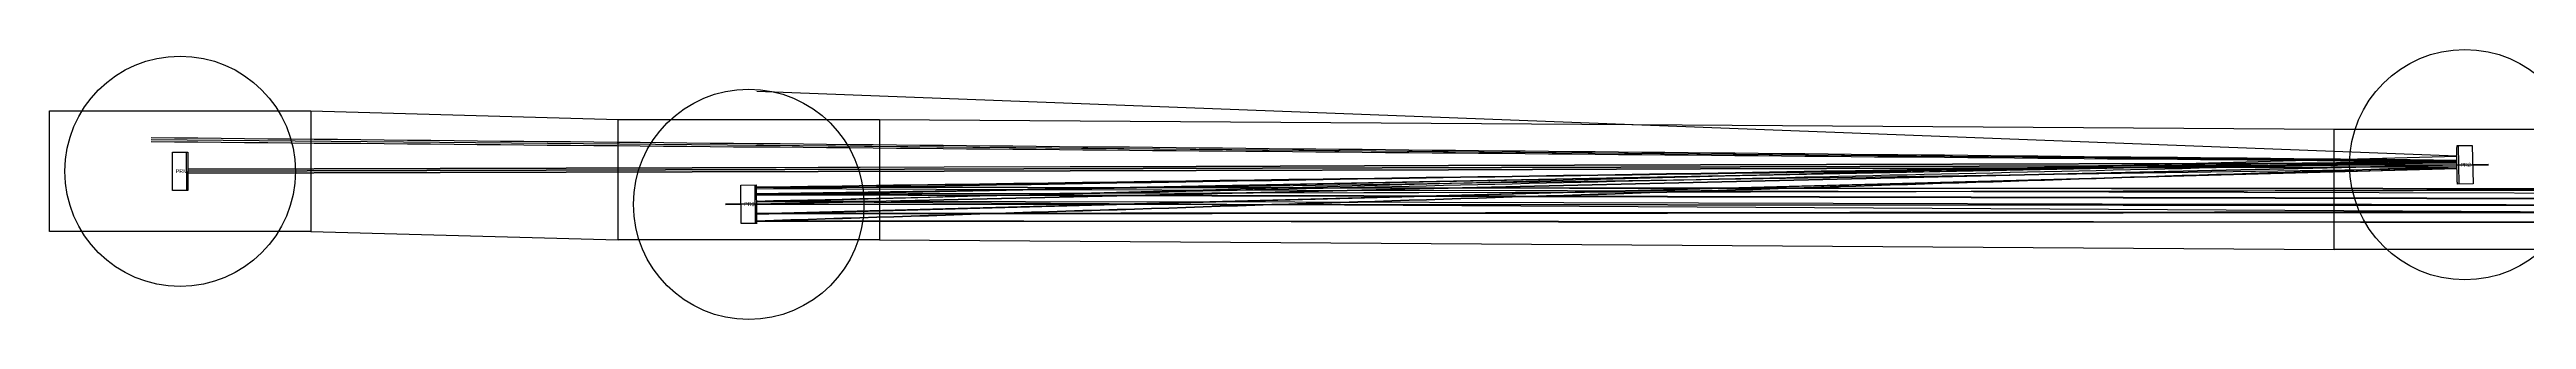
# Model space of a CAD drawing. Header units: millimetres. Extents: x 154 to 3201, y 92 to 3136.
# Drawn here: x 154.36 to 170.47, y 111.98 to 113.74 of the extents above; entities that cross this region are included whole.
import ezdxf

# ---------------------------------------------------------------- set-up
doc = ezdxf.new("R2010")
doc.units = ezdxf.units.MM
for name, color, linetype in [('MAIN_BEAM', 1, 'Continuous'), ('MAIN_BEAM_WIDTH', 2, 'Continuous'), ('Mirrors', 7, 'Continuous'), ('POXPOY_BEAM', 5, 'Continuous'), ('POXPOY_BEAM_WIDTH', 6, 'Continuous'), ('STRAY_BEAM', 3, 'Continuous'), ('text', 7, 'Continuous'), ('Vacuum', 7, 'Continuous')]:
    doc.layers.add(name, color=color, linetype=linetype)
doc.styles.add('VCDSTYLE03', font='txt')

msp = doc.modelspace()

# ---------------------------------------------------------------- linework, layer by layer
at = {"layer": 'MAIN_BEAM'}
for p, q in [((155.26, 112.944), (170.022, 112.986)), ((170.022, 112.986), (155.26, 112.944)), ((170.022, 112.986), (155.26, 112.944)), ((170.022, 112.986), (155.26, 112.944)), ((170.022, 112.986), (155.26, 112.944)), ((170.022, 112.986), (158.959, 112.73)), ((158.959, 112.73), (170.022, 112.986)), ((158.959, 112.73), (170.022, 112.986)), ((158.959, 112.73), (170.022, 112.986)), ((158.959, 112.73), (170.022, 112.986)), ((158.959, 112.73), (174.723, 112.718)), ((174.723, 112.718), (158.959, 112.73)), ((174.723, 112.718), (158.959, 112.73)), ((174.723, 112.718), (158.959, 112.73)), ((174.723, 112.718), (158.959, 112.73))]:
    msp.add_line(p, q, dxfattribs=at)
at = {"layer": 'MAIN_BEAM_WIDTH'}
for points in [[(155.26, 112.958), (156.901, 112.962), (158.541, 112.967), (160.181, 112.972), (161.821, 112.976), (163.461, 112.981), (165.101, 112.985), (166.741, 112.99), (168.382, 112.995), (170.022, 113)], [(170.022, 113), (168.382, 112.995), (166.741, 112.99), (165.101, 112.985), (163.461, 112.981), (161.821, 112.976), (160.181, 112.971), (158.541, 112.967), (156.901, 112.962), (155.26, 112.958)], [(170.022, 113), (168.382, 112.995), (166.741, 112.99), (165.101, 112.985), (163.461, 112.981), (161.821, 112.976), (160.181, 112.971), (158.541, 112.967), (156.901, 112.962), (155.26, 112.957)], [(170.022, 113), (168.382, 112.995), (166.741, 112.99), (165.101, 112.985), (163.461, 112.981), (161.821, 112.976), (160.181, 112.971), (158.541, 112.967), (156.901, 112.962), (155.26, 112.958)], [(170.022, 113), (168.382, 112.995), (166.741, 112.99), (165.101, 112.985), (163.461, 112.981), (161.821, 112.976), (160.181, 112.971), (158.541, 112.967), (156.901, 112.962), (155.26, 112.958)], [(155.26, 112.931), (156.901, 112.936), (158.541, 112.94), (160.181, 112.945), (161.821, 112.95), (163.461, 112.954), (165.102, 112.959), (166.742, 112.964), (168.382, 112.968), (170.022, 112.973)], [(170.022, 112.973), (168.382, 112.968), (166.742, 112.964), (165.102, 112.959), (163.461, 112.954), (161.821, 112.95), (160.181, 112.945), (158.541, 112.94), (156.901, 112.936), (155.26, 112.931)], [(170.022, 112.973), (168.382, 112.968), (166.742, 112.964), (165.102, 112.959), (163.461, 112.954), (161.821, 112.95), (160.181, 112.945), (158.541, 112.94), (156.901, 112.936), (155.26, 112.931)], [(170.022, 112.973), (168.382, 112.968), (166.742, 112.964), (165.102, 112.959), (163.461, 112.954), (161.821, 112.95), (160.181, 112.945), (158.541, 112.94), (156.901, 112.936), (155.26, 112.931)], [(170.022, 112.973), (168.382, 112.968), (166.742, 112.964), (165.102, 112.959), (163.461, 112.954), (161.821, 112.95), (160.181, 112.945), (158.541, 112.94), (156.901, 112.936), (155.26, 112.931)], [(170.022, 113), (169.91, 112.998), (169.798, 112.996), (169.686, 112.995), (169.575, 112.993), (169.463, 112.991), (169.351, 112.99), (169.239, 112.988), (169.128, 112.987), (169.016, 112.985), (168.904, 112.983), (168.792, 112.982), (168.681, 112.98), (168.569, 112.979), (168.457, 112.977), (168.345, 112.975), (168.234, 112.974), (168.122, 112.972), (168.01, 112.97), (167.898, 112.969), (167.787, 112.967), (167.675, 112.966), (167.563, 112.964), (167.451, 112.962), (167.34, 112.961), (167.228, 112.959), (167.116, 112.958), (167.004, 112.956), (166.893, 112.954), (166.781, 112.953), (166.669, 112.951), (166.557, 112.949), (166.446, 112.948), (166.334, 112.946), (166.222, 112.945), (166.11, 112.943), (165.998, 112.941), (165.887, 112.94), (165.775, 112.938), (165.663, 112.937), (165.551, 112.935), (165.44, 112.933), (165.328, 112.932), (165.216, 112.93), (165.104, 112.928), (164.993, 112.927), (164.881, 112.925), (164.769, 112.924), (164.657, 112.922), (164.546, 112.92), (164.434, 112.919), (164.322, 112.917), (164.21, 112.916), (164.099, 112.914), (163.987, 112.912), (163.875, 112.911), (163.763, 112.909), (163.652, 112.907), (163.54, 112.906), (163.428, 112.904), (163.316, 112.903), (163.205, 112.901), (163.093, 112.899), (162.981, 112.898), (162.869, 112.896), (162.758, 112.895), (162.646, 112.893), (162.534, 112.891), (162.422, 112.89), (162.311, 112.888), (162.199, 112.886), (162.087, 112.885), (161.975, 112.883), (161.863, 112.882), (161.752, 112.88), (161.64, 112.878), (161.528, 112.877), (161.416, 112.875), (161.305, 112.874), (161.193, 112.872), (161.081, 112.87), (160.969, 112.869), (160.858, 112.867), (160.746, 112.865), (160.634, 112.864), (160.522, 112.862), (160.411, 112.861), (160.299, 112.859), (160.187, 112.857), (160.075, 112.856), (159.964, 112.854), (159.852, 112.853), (159.74, 112.851), (159.628, 112.849), (159.517, 112.848), (159.405, 112.846), (159.293, 112.845), (159.181, 112.843), (159.07, 112.841), (158.958, 112.84)], [(158.958, 112.84), (159.07, 112.841), (159.181, 112.843), (159.293, 112.844), (159.405, 112.846), (159.517, 112.848), (159.628, 112.849), (159.74, 112.851), (159.852, 112.853), (159.964, 112.854), (160.075, 112.856), (160.187, 112.857), (160.299, 112.859), (160.411, 112.861), (160.522, 112.862), (160.634, 112.864), (160.746, 112.865), (160.858, 112.867), (160.969, 112.869), (161.081, 112.87), (161.193, 112.872), (161.305, 112.874), (161.416, 112.875), (161.528, 112.877), (161.64, 112.878), (161.752, 112.88), (161.863, 112.882), (161.975, 112.883), (162.087, 112.885), (162.199, 112.886), (162.311, 112.888), (162.422, 112.89), (162.534, 112.891), (162.646, 112.893), (162.758, 112.895), (162.869, 112.896), (162.981, 112.898), (163.093, 112.899), (163.205, 112.901), (163.316, 112.903), (163.428, 112.904), (163.54, 112.906), (163.652, 112.907), (163.763, 112.909), (163.875, 112.911), (163.987, 112.912), (164.099, 112.914), (164.21, 112.916), (164.322, 112.917), (164.434, 112.919), (164.546, 112.92), (164.657, 112.922), (164.769, 112.924), (164.881, 112.925), (164.993, 112.927), (165.104, 112.928), (165.216, 112.93), (165.328, 112.932), (165.44, 112.933), (165.551, 112.935), (165.663, 112.937), (165.775, 112.938), (165.887, 112.94), (165.998, 112.941), (166.11, 112.943), (166.222, 112.945), (166.334, 112.946), (166.446, 112.948), (166.557, 112.949), (166.669, 112.951), (166.781, 112.953), (166.893, 112.954), (167.004, 112.956), (167.116, 112.958), (167.228, 112.959), (167.34, 112.961), (167.451, 112.962), (167.563, 112.964), (167.675, 112.966), (167.787, 112.967), (167.898, 112.969), (168.01, 112.97), (168.122, 112.972), (168.234, 112.974), (168.345, 112.975), (168.457, 112.977), (168.569, 112.979), (168.681, 112.98), (168.792, 112.982), (168.904, 112.983), (169.016, 112.985), (169.128, 112.987), (169.239, 112.988), (169.351, 112.99), (169.463, 112.991), (169.575, 112.993), (169.686, 112.995), (169.798, 112.996), (169.91, 112.998), (170.022, 113)], [(158.958, 112.84), (159.07, 112.841), (159.181, 112.843), (159.293, 112.844), (159.405, 112.846), (159.517, 112.848), (159.628, 112.849), (159.74, 112.851), (159.852, 112.852), (159.964, 112.854), (160.075, 112.856), (160.187, 112.857), (160.299, 112.859), (160.411, 112.861), (160.522, 112.862), (160.634, 112.864), (160.746, 112.865), (160.858, 112.867), (160.969, 112.869), (161.081, 112.87), (161.193, 112.872), (161.305, 112.873), (161.416, 112.875), (161.528, 112.877), (161.64, 112.878), (161.752, 112.88), (161.863, 112.882), (161.975, 112.883), (162.087, 112.885), (162.199, 112.886), (162.311, 112.888), (162.422, 112.89), (162.534, 112.891), (162.646, 112.893), (162.758, 112.894), (162.869, 112.896), (162.981, 112.898), (163.093, 112.899), (163.205, 112.901), (163.316, 112.903), (163.428, 112.904), (163.54, 112.906), (163.652, 112.907), (163.763, 112.909), (163.875, 112.911), (163.987, 112.912), (164.099, 112.914), (164.21, 112.915), (164.322, 112.917), (164.434, 112.919), (164.546, 112.92), (164.657, 112.922), (164.769, 112.924), (164.881, 112.925), (164.993, 112.927), (165.104, 112.928), (165.216, 112.93), (165.328, 112.932), (165.44, 112.933), (165.551, 112.935), (165.663, 112.936), (165.775, 112.938), (165.887, 112.94), (165.998, 112.941), (166.11, 112.943), (166.222, 112.945), (166.334, 112.946), (166.446, 112.948), (166.557, 112.949), (166.669, 112.951), (166.781, 112.953), (166.893, 112.954), (167.004, 112.956), (167.116, 112.957), (167.228, 112.959), (167.34, 112.961), (167.451, 112.962), (167.563, 112.964), (167.675, 112.966), (167.787, 112.967), (167.898, 112.969), (168.01, 112.97), (168.122, 112.972), (168.234, 112.974), (168.345, 112.975), (168.457, 112.977), (168.569, 112.979), (168.681, 112.98), (168.792, 112.982), (168.904, 112.983), (169.016, 112.985), (169.128, 112.987), (169.239, 112.988), (169.351, 112.99), (169.463, 112.991), (169.575, 112.993), (169.686, 112.995), (169.798, 112.996), (169.91, 112.998), (170.022, 113)], [(158.958, 112.84), (159.07, 112.842), (159.181, 112.843), (159.293, 112.845), (159.405, 112.846), (159.517, 112.848), (159.628, 112.85), (159.74, 112.851), (159.852, 112.853), (159.964, 112.854), (160.075, 112.856), (160.187, 112.858), (160.299, 112.859), (160.411, 112.861), (160.522, 112.863), (160.634, 112.864), (160.746, 112.866), (160.858, 112.867), (160.969, 112.869), (161.081, 112.871), (161.193, 112.872), (161.305, 112.874), (161.416, 112.875), (161.528, 112.877), (161.64, 112.879), (161.752, 112.88), (161.863, 112.882), (161.975, 112.883), (162.087, 112.885), (162.199, 112.887), (162.311, 112.888), (162.422, 112.89), (162.534, 112.892), (162.646, 112.893), (162.758, 112.895), (162.869, 112.896), (162.981, 112.898), (163.093, 112.9), (163.205, 112.901), (163.316, 112.903), (163.428, 112.904), (163.54, 112.906), (163.652, 112.908), (163.763, 112.909), (163.875, 112.911), (163.987, 112.913), (164.099, 112.914), (164.21, 112.916), (164.322, 112.917), (164.434, 112.919), (164.546, 112.921), (164.657, 112.922), (164.769, 112.924), (164.881, 112.925), (164.993, 112.927), (165.104, 112.929), (165.216, 112.93), (165.328, 112.932), (165.44, 112.933), (165.551, 112.935), (165.663, 112.937), (165.775, 112.938), (165.887, 112.94), (165.998, 112.942), (166.11, 112.943), (166.222, 112.945), (166.334, 112.946), (166.446, 112.948), (166.557, 112.95), (166.669, 112.951), (166.781, 112.953), (166.893, 112.954), (167.004, 112.956), (167.116, 112.958), (167.228, 112.959), (167.34, 112.961), (167.451, 112.962), (167.563, 112.964), (167.675, 112.966), (167.787, 112.967), (167.898, 112.969), (168.01, 112.971), (168.122, 112.972), (168.234, 112.974), (168.345, 112.975), (168.457, 112.977), (168.569, 112.979), (168.681, 112.98), (168.792, 112.982), (168.904, 112.983), (169.016, 112.985), (169.128, 112.987), (169.239, 112.988), (169.351, 112.99), (169.463, 112.991), (169.575, 112.993), (169.686, 112.995), (169.798, 112.996), (169.91, 112.998), (170.022, 113)], [(158.958, 112.839), (159.07, 112.841), (159.181, 112.843), (159.293, 112.844), (159.405, 112.846), (159.517, 112.848), (159.628, 112.849), (159.74, 112.851), (159.852, 112.852), (159.964, 112.854), (160.075, 112.856), (160.187, 112.857), (160.299, 112.859), (160.411, 112.86), (160.522, 112.862), (160.634, 112.864), (160.746, 112.865), (160.858, 112.867), (160.969, 112.869), (161.081, 112.87), (161.193, 112.872), (161.305, 112.873), (161.416, 112.875), (161.528, 112.877), (161.64, 112.878), (161.752, 112.88), (161.863, 112.881), (161.975, 112.883), (162.087, 112.885), (162.199, 112.886), (162.311, 112.888), (162.422, 112.89), (162.534, 112.891), (162.646, 112.893), (162.758, 112.894), (162.869, 112.896), (162.981, 112.898), (163.093, 112.899), (163.205, 112.901), (163.316, 112.903), (163.428, 112.904), (163.54, 112.906), (163.652, 112.907), (163.763, 112.909), (163.875, 112.911), (163.987, 112.912), (164.099, 112.914), (164.21, 112.915), (164.322, 112.917), (164.434, 112.919), (164.546, 112.92), (164.657, 112.922), (164.769, 112.924), (164.881, 112.925), (164.993, 112.927), (165.104, 112.928), (165.216, 112.93), (165.328, 112.932), (165.44, 112.933), (165.551, 112.935), (165.663, 112.936), (165.775, 112.938), (165.887, 112.94), (165.998, 112.941), (166.11, 112.943), (166.222, 112.945), (166.334, 112.946), (166.446, 112.948), (166.557, 112.949), (166.669, 112.951), (166.781, 112.953), (166.893, 112.954), (167.004, 112.956), (167.116, 112.957), (167.228, 112.959), (167.34, 112.961), (167.451, 112.962), (167.563, 112.964), (167.675, 112.966), (167.787, 112.967), (167.898, 112.969), (168.01, 112.97), (168.122, 112.972), (168.234, 112.974), (168.345, 112.975), (168.457, 112.977), (168.569, 112.978), (168.681, 112.98), (168.792, 112.982), (168.904, 112.983), (169.016, 112.985), (169.128, 112.987), (169.239, 112.988), (169.351, 112.99), (169.463, 112.991), (169.575, 112.993), (169.686, 112.995), (169.798, 112.996), (169.91, 112.998), (170.022, 113)], [(170.022, 112.973), (169.91, 112.969), (169.799, 112.966), (169.687, 112.962), (169.575, 112.959), (169.463, 112.955), (169.352, 112.951), (169.24, 112.948), (169.128, 112.944), (169.016, 112.941), (168.905, 112.937), (168.793, 112.934), (168.681, 112.93), (168.57, 112.926), (168.458, 112.923), (168.346, 112.919), (168.234, 112.916), (168.123, 112.912), (168.011, 112.909), (167.899, 112.905), (167.787, 112.901), (167.676, 112.898), (167.564, 112.894), (167.452, 112.891), (167.34, 112.887), (167.229, 112.884), (167.117, 112.88), (167.005, 112.877), (166.893, 112.873), (166.782, 112.869), (166.67, 112.866), (166.558, 112.862), (166.447, 112.859), (166.335, 112.855), (166.223, 112.852), (166.111, 112.848), (166, 112.844), (165.888, 112.841), (165.776, 112.837), (165.664, 112.834), (165.553, 112.83), (165.441, 112.827), (165.329, 112.823), (165.217, 112.819), (165.106, 112.816), (164.994, 112.812), (164.882, 112.809), (164.771, 112.805), (164.659, 112.802), (164.547, 112.798), (164.435, 112.795), (164.324, 112.791), (164.212, 112.787), (164.1, 112.784), (163.988, 112.78), (163.877, 112.777), (163.765, 112.773), (163.653, 112.77), (163.541, 112.766), (163.43, 112.762), (163.318, 112.759), (163.206, 112.755), (163.094, 112.752), (162.983, 112.748), (162.871, 112.745), (162.759, 112.741), (162.648, 112.738), (162.536, 112.734), (162.424, 112.73), (162.312, 112.727), (162.201, 112.723), (162.089, 112.72), (161.977, 112.716), (161.865, 112.713), (161.754, 112.709), (161.642, 112.705), (161.53, 112.702), (161.418, 112.698), (161.307, 112.695), (161.195, 112.691), (161.083, 112.688), (160.972, 112.684), (160.86, 112.68), (160.748, 112.677), (160.636, 112.673), (160.525, 112.67), (160.413, 112.666), (160.301, 112.663), (160.189, 112.659), (160.078, 112.656), (159.966, 112.652), (159.854, 112.648), (159.742, 112.645), (159.631, 112.641), (159.519, 112.638), (159.407, 112.634), (159.295, 112.631), (159.184, 112.627), (159.072, 112.623), (158.96, 112.62)], [(158.96, 112.62), (159.072, 112.623), (159.184, 112.627), (159.295, 112.631), (159.407, 112.634), (159.519, 112.638), (159.631, 112.641), (159.742, 112.645), (159.854, 112.648), (159.966, 112.652), (160.078, 112.656), (160.189, 112.659), (160.301, 112.663), (160.413, 112.666), (160.525, 112.67), (160.636, 112.673), (160.748, 112.677), (160.86, 112.68), (160.972, 112.684), (161.083, 112.688), (161.195, 112.691), (161.307, 112.695), (161.418, 112.698), (161.53, 112.702), (161.642, 112.705), (161.754, 112.709), (161.865, 112.713), (161.977, 112.716), (162.089, 112.72), (162.201, 112.723), (162.312, 112.727), (162.424, 112.73), (162.536, 112.734), (162.648, 112.738), (162.759, 112.741), (162.871, 112.745), (162.983, 112.748), (163.094, 112.752), (163.206, 112.755), (163.318, 112.759), (163.43, 112.762), (163.541, 112.766), (163.653, 112.77), (163.765, 112.773), (163.877, 112.777), (163.988, 112.78), (164.1, 112.784), (164.212, 112.787), (164.324, 112.791), (164.435, 112.795), (164.547, 112.798), (164.659, 112.802), (164.771, 112.805), (164.882, 112.809), (164.994, 112.812), (165.106, 112.816), (165.217, 112.82), (165.329, 112.823), (165.441, 112.827), (165.553, 112.83), (165.664, 112.834), (165.776, 112.837), (165.888, 112.841), (166, 112.844), (166.111, 112.848), (166.223, 112.852), (166.335, 112.855), (166.447, 112.859), (166.558, 112.862), (166.67, 112.866), (166.782, 112.869), (166.893, 112.873), (167.005, 112.877), (167.117, 112.88), (167.229, 112.884), (167.34, 112.887), (167.452, 112.891), (167.564, 112.894), (167.676, 112.898), (167.787, 112.902), (167.899, 112.905), (168.011, 112.909), (168.123, 112.912), (168.234, 112.916), (168.346, 112.919), (168.458, 112.923), (168.57, 112.926), (168.681, 112.93), (168.793, 112.934), (168.905, 112.937), (169.016, 112.941), (169.128, 112.944), (169.24, 112.948), (169.352, 112.951), (169.463, 112.955), (169.575, 112.959), (169.687, 112.962), (169.799, 112.966), (169.91, 112.969), (170.022, 112.973)], [(158.96, 112.62), (159.072, 112.623), (159.184, 112.627), (159.295, 112.631), (159.407, 112.634), (159.519, 112.638), (159.631, 112.641), (159.742, 112.645), (159.854, 112.648), (159.966, 112.652), (160.078, 112.656), (160.189, 112.659), (160.301, 112.663), (160.413, 112.666), (160.525, 112.67), (160.636, 112.673), (160.748, 112.677), (160.86, 112.681), (160.972, 112.684), (161.083, 112.688), (161.195, 112.691), (161.307, 112.695), (161.418, 112.698), (161.53, 112.702), (161.642, 112.705), (161.754, 112.709), (161.865, 112.713), (161.977, 112.716), (162.089, 112.72), (162.201, 112.723), (162.312, 112.727), (162.424, 112.73), (162.536, 112.734), (162.648, 112.738), (162.759, 112.741), (162.871, 112.745), (162.983, 112.748), (163.094, 112.752), (163.206, 112.755), (163.318, 112.759), (163.43, 112.763), (163.541, 112.766), (163.653, 112.77), (163.765, 112.773), (163.877, 112.777), (163.988, 112.78), (164.1, 112.784), (164.212, 112.787), (164.324, 112.791), (164.435, 112.795), (164.547, 112.798), (164.659, 112.802), (164.771, 112.805), (164.882, 112.809), (164.994, 112.812), (165.106, 112.816), (165.217, 112.82), (165.329, 112.823), (165.441, 112.827), (165.553, 112.83), (165.664, 112.834), (165.776, 112.837), (165.888, 112.841), (166, 112.845), (166.111, 112.848), (166.223, 112.852), (166.335, 112.855), (166.447, 112.859), (166.558, 112.862), (166.67, 112.866), (166.782, 112.869), (166.893, 112.873), (167.005, 112.877), (167.117, 112.88), (167.229, 112.884), (167.34, 112.887), (167.452, 112.891), (167.564, 112.894), (167.676, 112.898), (167.787, 112.902), (167.899, 112.905), (168.011, 112.909), (168.123, 112.912), (168.234, 112.916), (168.346, 112.919), (168.458, 112.923), (168.57, 112.926), (168.681, 112.93), (168.793, 112.934), (168.905, 112.937), (169.016, 112.941), (169.128, 112.944), (169.24, 112.948), (169.352, 112.951), (169.463, 112.955), (169.575, 112.959), (169.687, 112.962), (169.799, 112.966), (169.91, 112.969), (170.022, 112.973)], [(158.96, 112.62), (159.072, 112.623), (159.184, 112.627), (159.295, 112.63), (159.407, 112.634), (159.519, 112.637), (159.631, 112.641), (159.742, 112.645), (159.854, 112.648), (159.966, 112.652), (160.078, 112.655), (160.189, 112.659), (160.301, 112.662), (160.413, 112.666), (160.525, 112.669), (160.636, 112.673), (160.748, 112.677), (160.86, 112.68), (160.972, 112.684), (161.083, 112.687), (161.195, 112.691), (161.307, 112.694), (161.418, 112.698), (161.53, 112.702), (161.642, 112.705), (161.754, 112.709), (161.865, 112.712), (161.977, 112.716), (162.089, 112.719), (162.201, 112.723), (162.312, 112.727), (162.424, 112.73), (162.536, 112.734), (162.648, 112.737), (162.759, 112.741), (162.871, 112.744), (162.983, 112.748), (163.094, 112.752), (163.206, 112.755), (163.318, 112.759), (163.43, 112.762), (163.541, 112.766), (163.653, 112.769), (163.765, 112.773), (163.877, 112.777), (163.988, 112.78), (164.1, 112.784), (164.212, 112.787), (164.324, 112.791), (164.435, 112.794), (164.547, 112.798), (164.659, 112.802), (164.771, 112.805), (164.882, 112.809), (164.994, 112.812), (165.106, 112.816), (165.217, 112.819), (165.329, 112.823), (165.441, 112.826), (165.553, 112.83), (165.664, 112.834), (165.776, 112.837), (165.888, 112.841), (166, 112.844), (166.111, 112.848), (166.223, 112.851), (166.335, 112.855), (166.447, 112.859), (166.558, 112.862), (166.67, 112.866), (166.782, 112.869), (166.893, 112.873), (167.005, 112.876), (167.117, 112.88), (167.229, 112.884), (167.34, 112.887), (167.452, 112.891), (167.564, 112.894), (167.676, 112.898), (167.787, 112.901), (167.899, 112.905), (168.011, 112.909), (168.123, 112.912), (168.234, 112.916), (168.346, 112.919), (168.458, 112.923), (168.57, 112.926), (168.681, 112.93), (168.793, 112.934), (168.905, 112.937), (169.016, 112.941), (169.128, 112.944), (169.24, 112.948), (169.352, 112.951), (169.463, 112.955), (169.575, 112.958), (169.687, 112.962), (169.799, 112.966), (169.91, 112.969), (170.022, 112.973)], [(158.96, 112.62), (159.072, 112.624), (159.184, 112.627), (159.295, 112.631), (159.407, 112.634), (159.519, 112.638), (159.631, 112.641), (159.742, 112.645), (159.854, 112.649), (159.966, 112.652), (160.078, 112.656), (160.189, 112.659), (160.301, 112.663), (160.413, 112.666), (160.525, 112.67), (160.636, 112.673), (160.748, 112.677), (160.86, 112.681), (160.972, 112.684), (161.083, 112.688), (161.195, 112.691), (161.307, 112.695), (161.418, 112.698), (161.53, 112.702), (161.642, 112.706), (161.754, 112.709), (161.865, 112.713), (161.977, 112.716), (162.089, 112.72), (162.201, 112.723), (162.312, 112.727), (162.424, 112.731), (162.536, 112.734), (162.648, 112.738), (162.759, 112.741), (162.871, 112.745), (162.983, 112.748), (163.094, 112.752), (163.206, 112.755), (163.318, 112.759), (163.43, 112.763), (163.541, 112.766), (163.653, 112.77), (163.765, 112.773), (163.877, 112.777), (163.988, 112.78), (164.1, 112.784), (164.212, 112.788), (164.324, 112.791), (164.435, 112.795), (164.547, 112.798), (164.659, 112.802), (164.771, 112.805), (164.882, 112.809), (164.994, 112.812), (165.106, 112.816), (165.217, 112.82), (165.329, 112.823), (165.441, 112.827), (165.553, 112.83), (165.664, 112.834), (165.776, 112.837), (165.888, 112.841), (166, 112.845), (166.111, 112.848), (166.223, 112.852), (166.335, 112.855), (166.447, 112.859), (166.558, 112.862), (166.67, 112.866), (166.782, 112.869), (166.893, 112.873), (167.005, 112.877), (167.117, 112.88), (167.229, 112.884), (167.34, 112.887), (167.452, 112.891), (167.564, 112.894), (167.676, 112.898), (167.787, 112.902), (167.899, 112.905), (168.011, 112.909), (168.123, 112.912), (168.234, 112.916), (168.346, 112.919), (168.458, 112.923), (168.57, 112.927), (168.681, 112.93), (168.793, 112.934), (168.905, 112.937), (169.016, 112.941), (169.128, 112.944), (169.24, 112.948), (169.352, 112.951), (169.463, 112.955), (169.575, 112.959), (169.687, 112.962), (169.799, 112.966), (169.91, 112.969), (170.022, 112.973)], [(158.958, 112.84), (160.721, 112.838), (162.485, 112.837), (164.249, 112.835), (166.012, 112.834), (167.776, 112.832), (169.54, 112.83), (171.304, 112.829), (173.067, 112.827), (174.831, 112.826)], [(174.831, 112.826), (173.067, 112.827), (171.304, 112.829), (169.54, 112.83), (167.776, 112.832), (166.012, 112.833), (164.249, 112.835), (162.485, 112.837), (160.721, 112.838), (158.958, 112.84)], [(174.831, 112.826), (173.067, 112.827), (171.303, 112.829), (169.54, 112.83), (167.776, 112.832), (166.012, 112.833), (164.249, 112.835), (162.485, 112.837), (160.721, 112.838), (158.958, 112.84)], [(174.831, 112.826), (173.067, 112.828), (171.304, 112.829), (169.54, 112.831), (167.776, 112.832), (166.013, 112.834), (164.249, 112.835), (162.485, 112.837), (160.722, 112.838), (158.958, 112.84)], [(174.831, 112.826), (173.067, 112.827), (171.303, 112.829), (169.54, 112.83), (167.776, 112.832), (166.012, 112.833), (164.249, 112.835), (162.485, 112.836), (160.721, 112.838), (158.958, 112.839)], [(158.96, 112.62), (160.7, 112.619), (162.439, 112.618), (164.178, 112.616), (165.918, 112.615), (167.657, 112.614), (169.396, 112.613), (171.136, 112.612), (172.875, 112.61), (174.614, 112.609)], [(174.614, 112.609), (172.875, 112.61), (171.136, 112.612), (169.396, 112.613), (167.657, 112.614), (165.918, 112.615), (164.178, 112.616), (162.439, 112.618), (160.7, 112.619), (158.96, 112.62)], [(174.614, 112.609), (172.875, 112.61), (171.136, 112.612), (169.396, 112.613), (167.657, 112.614), (165.918, 112.615), (164.178, 112.616), (162.439, 112.618), (160.7, 112.619), (158.96, 112.62)], [(174.614, 112.609), (172.875, 112.61), (171.135, 112.611), (169.396, 112.612), (167.657, 112.614), (165.917, 112.615), (164.178, 112.616), (162.439, 112.617), (160.7, 112.618), (158.96, 112.62)], [(174.614, 112.609), (172.875, 112.611), (171.136, 112.612), (169.396, 112.613), (167.657, 112.614), (165.918, 112.615), (164.178, 112.617), (162.439, 112.618), (160.7, 112.619), (158.96, 112.62)]]:
    msp.add_lwpolyline(points, dxfattribs=at)
at = {"layer": 'Mirrors'}
for p, q in [((155.16, 113.069), (155.26, 113.069)), ((155.161, 112.819), (155.16, 113.069)), ((155.25, 113.069), (155.251, 112.819)), ((170.023, 113.111), (170.122, 113.112)), ((170.036, 112.861), (170.033, 113.111)), ((170.122, 113.112), (170.127, 112.863)), ((155.261, 112.819), (155.161, 112.819)), ((158.857, 112.854), (158.958, 112.855)), ((158.861, 112.604), (158.857, 112.854)), ((158.948, 112.855), (158.951, 112.605)), ((170.127, 112.863), (170.026, 112.861)), ((158.961, 112.605), (158.861, 112.604))]:
    msp.add_line(p, q, dxfattribs=at)
for points in [[(155.26, 113.069), (155.26, 113.065), (155.26, 113.061), (155.26, 113.056), (155.26, 113.052), (155.26, 113.048), (155.26, 113.043), (155.26, 113.039), (155.26, 113.035), (155.26, 113.03), (155.26, 113.026), (155.26, 113.022), (155.26, 113.018), (155.26, 113.013), (155.26, 113.009), (155.26, 113.005), (155.26, 113), (155.26, 112.996), (155.26, 112.992), (155.26, 112.987), (155.26, 112.983), (155.26, 112.979), (155.26, 112.974), (155.26, 112.97), (155.26, 112.966), (155.26, 112.962), (155.26, 112.957), (155.26, 112.953), (155.26, 112.949), (155.26, 112.944), (155.26, 112.94), (155.26, 112.936), (155.26, 112.931), (155.261, 112.927), (155.261, 112.923), (155.261, 112.918), (155.261, 112.914), (155.261, 112.91), (155.261, 112.905), (155.261, 112.901), (155.261, 112.897), (155.261, 112.893), (155.261, 112.888), (155.261, 112.884), (155.261, 112.88), (155.261, 112.875), (155.261, 112.871), (155.261, 112.867), (155.261, 112.862), (155.261, 112.858), (155.261, 112.854), (155.261, 112.849), (155.261, 112.845), (155.261, 112.841), (155.261, 112.837), (155.261, 112.832), (155.261, 112.828), (155.261, 112.824), (155.261, 112.819)], [(170.026, 112.861), (170.026, 112.866), (170.026, 112.87), (170.025, 112.874), (170.025, 112.878), (170.025, 112.883), (170.025, 112.887), (170.025, 112.891), (170.024, 112.896), (170.024, 112.9), (170.024, 112.904), (170.024, 112.909), (170.024, 112.913), (170.024, 112.917), (170.023, 112.922), (170.023, 112.926), (170.023, 112.93), (170.023, 112.934), (170.023, 112.939), (170.023, 112.943), (170.023, 112.947), (170.023, 112.952), (170.022, 112.956), (170.022, 112.96), (170.022, 112.965), (170.022, 112.969), (170.022, 112.973), (170.022, 112.978), (170.022, 112.982), (170.022, 112.986), (170.022, 112.99), (170.022, 112.995), (170.022, 112.999), (170.022, 113.003), (170.022, 113.008), (170.022, 113.012), (170.022, 113.016), (170.022, 113.021), (170.022, 113.025), (170.022, 113.029), (170.022, 113.034), (170.022, 113.038), (170.022, 113.042), (170.022, 113.047), (170.022, 113.051), (170.022, 113.055), (170.022, 113.059), (170.022, 113.064), (170.022, 113.068), (170.022, 113.072), (170.022, 113.077), (170.022, 113.081), (170.022, 113.085), (170.022, 113.09), (170.022, 113.094), (170.022, 113.098), (170.023, 113.103), (170.023, 113.107), (170.023, 113.111)], [(158.958, 112.855), (158.958, 112.85), (158.958, 112.846), (158.958, 112.842), (158.958, 112.838), (158.958, 112.833), (158.958, 112.829), (158.958, 112.825), (158.958, 112.82), (158.958, 112.816), (158.958, 112.812), (158.958, 112.807), (158.958, 112.803), (158.958, 112.799), (158.958, 112.794), (158.958, 112.79), (158.958, 112.786), (158.958, 112.781), (158.958, 112.777), (158.958, 112.773), (158.958, 112.769), (158.958, 112.764), (158.958, 112.76), (158.959, 112.756), (158.959, 112.751), (158.959, 112.747), (158.959, 112.743), (158.959, 112.738), (158.959, 112.734), (158.959, 112.73), (158.959, 112.725), (158.959, 112.721), (158.959, 112.717), (158.959, 112.713), (158.959, 112.708), (158.959, 112.704), (158.959, 112.7), (158.959, 112.695), (158.959, 112.691), (158.959, 112.687), (158.959, 112.682), (158.959, 112.678), (158.959, 112.674), (158.96, 112.669), (158.96, 112.665), (158.96, 112.661), (158.96, 112.656), (158.96, 112.652), (158.96, 112.648), (158.96, 112.644), (158.96, 112.639), (158.96, 112.635), (158.96, 112.631), (158.96, 112.626), (158.96, 112.622), (158.96, 112.618), (158.96, 112.613), (158.96, 112.609), (158.961, 112.605)]]:
    msp.add_lwpolyline(points, dxfattribs=at)
at = {"layer": 'POXPOY_BEAM'}
for p, q in [((170.022, 113.01), (155.022, 113.149)), ((158.958, 112.789), (170.022, 113.01)), ((174.758, 112.753), (158.958, 112.789))]:
    msp.add_line(p, q, dxfattribs=at)
at = {"layer": 'POXPOY_BEAM_WIDTH'}
for points in [[(170.022, 113.015), (169.87, 113.017), (169.719, 113.018), (169.567, 113.02), (169.416, 113.021), (169.264, 113.023), (169.113, 113.024), (168.961, 113.026), (168.81, 113.027), (168.658, 113.029), (168.507, 113.03), (168.355, 113.032), (168.204, 113.033), (168.052, 113.034), (167.901, 113.036), (167.749, 113.037), (167.598, 113.039), (167.446, 113.04), (167.295, 113.042), (167.143, 113.043), (166.991, 113.045), (166.84, 113.046), (166.688, 113.048), (166.537, 113.049), (166.385, 113.051), (166.234, 113.052), (166.082, 113.054), (165.931, 113.055), (165.779, 113.057), (165.628, 113.058), (165.476, 113.06), (165.325, 113.061), (165.173, 113.063), (165.022, 113.064), (164.87, 113.066), (164.719, 113.067), (164.567, 113.068), (164.416, 113.07), (164.264, 113.071), (164.113, 113.073), (163.961, 113.074), (163.81, 113.076), (163.658, 113.077), (163.507, 113.079), (163.355, 113.08), (163.204, 113.082), (163.052, 113.083), (162.901, 113.085), (162.749, 113.086), (162.598, 113.088), (162.446, 113.089), (162.295, 113.091), (162.143, 113.092), (161.992, 113.094), (161.84, 113.095), (161.689, 113.097), (161.537, 113.098), (161.386, 113.1), (161.234, 113.101), (161.083, 113.102), (160.931, 113.104), (160.78, 113.105), (160.628, 113.107), (160.477, 113.108), (160.325, 113.11), (160.174, 113.111), (160.022, 113.113), (159.871, 113.114), (159.719, 113.116), (159.568, 113.117), (159.416, 113.119), (159.265, 113.12), (159.113, 113.122), (158.962, 113.123), (158.81, 113.125), (158.659, 113.126), (158.507, 113.128), (158.356, 113.129), (158.204, 113.131), (158.053, 113.132), (157.901, 113.134), (157.75, 113.135), (157.598, 113.136), (157.447, 113.138), (157.295, 113.139), (157.144, 113.141), (156.992, 113.142), (156.841, 113.144), (156.689, 113.145), (156.538, 113.147), (156.386, 113.148), (156.234, 113.15), (156.083, 113.151), (155.931, 113.153), (155.78, 113.154), (155.628, 113.156), (155.477, 113.157), (155.325, 113.159), (155.174, 113.16), (155.022, 113.162)], [(170.022, 113.004), (169.87, 113.006), (169.719, 113.007), (169.567, 113.008), (169.416, 113.01), (169.264, 113.011), (169.113, 113.012), (168.961, 113.014), (168.81, 113.015), (168.658, 113.016), (168.507, 113.018), (168.355, 113.019), (168.204, 113.02), (168.052, 113.022), (167.901, 113.023), (167.749, 113.024), (167.598, 113.026), (167.446, 113.027), (167.295, 113.028), (167.143, 113.029), (166.991, 113.031), (166.84, 113.032), (166.688, 113.033), (166.537, 113.035), (166.385, 113.036), (166.234, 113.037), (166.082, 113.039), (165.931, 113.04), (165.779, 113.041), (165.628, 113.043), (165.476, 113.044), (165.325, 113.045), (165.173, 113.047), (165.022, 113.048), (164.87, 113.049), (164.719, 113.051), (164.567, 113.052), (164.416, 113.053), (164.264, 113.055), (164.113, 113.056), (163.961, 113.057), (163.81, 113.059), (163.658, 113.06), (163.507, 113.061), (163.355, 113.063), (163.204, 113.064), (163.052, 113.065), (162.901, 113.067), (162.749, 113.068), (162.598, 113.069), (162.446, 113.071), (162.295, 113.072), (162.143, 113.073), (161.992, 113.075), (161.84, 113.076), (161.689, 113.077), (161.537, 113.078), (161.386, 113.08), (161.234, 113.081), (161.083, 113.082), (160.931, 113.084), (160.78, 113.085), (160.628, 113.086), (160.477, 113.088), (160.325, 113.089), (160.174, 113.09), (160.022, 113.092), (159.871, 113.093), (159.719, 113.094), (159.567, 113.096), (159.416, 113.097), (159.264, 113.098), (159.113, 113.1), (158.961, 113.101), (158.81, 113.102), (158.658, 113.104), (158.507, 113.105), (158.355, 113.106), (158.204, 113.108), (158.052, 113.109), (157.901, 113.11), (157.749, 113.112), (157.598, 113.113), (157.446, 113.114), (157.295, 113.116), (157.143, 113.117), (156.992, 113.118), (156.84, 113.12), (156.689, 113.121), (156.537, 113.122), (156.386, 113.124), (156.234, 113.125), (156.083, 113.126), (155.931, 113.127), (155.78, 113.129), (155.628, 113.13), (155.477, 113.131), (155.325, 113.133), (155.174, 113.134), (155.022, 113.135)], [(158.958, 112.829), (159.07, 112.831), (159.181, 112.832), (159.293, 112.834), (159.405, 112.836), (159.517, 112.838), (159.628, 112.84), (159.74, 112.842), (159.852, 112.844), (159.964, 112.846), (160.075, 112.848), (160.187, 112.849), (160.299, 112.851), (160.411, 112.853), (160.522, 112.855), (160.634, 112.857), (160.746, 112.859), (160.858, 112.861), (160.969, 112.863), (161.081, 112.864), (161.193, 112.866), (161.305, 112.868), (161.416, 112.87), (161.528, 112.872), (161.64, 112.874), (161.752, 112.876), (161.864, 112.878), (161.975, 112.88), (162.087, 112.881), (162.199, 112.883), (162.311, 112.885), (162.422, 112.887), (162.534, 112.889), (162.646, 112.891), (162.758, 112.893), (162.869, 112.895), (162.981, 112.897), (163.093, 112.898), (163.205, 112.9), (163.316, 112.902), (163.428, 112.904), (163.54, 112.906), (163.652, 112.908), (163.763, 112.91), (163.875, 112.912), (163.987, 112.913), (164.099, 112.915), (164.21, 112.917), (164.322, 112.919), (164.434, 112.921), (164.546, 112.923), (164.657, 112.925), (164.769, 112.927), (164.881, 112.929), (164.993, 112.93), (165.104, 112.932), (165.216, 112.934), (165.328, 112.936), (165.44, 112.938), (165.551, 112.94), (165.663, 112.942), (165.775, 112.944), (165.887, 112.946), (165.998, 112.947), (166.11, 112.949), (166.222, 112.951), (166.334, 112.953), (166.445, 112.955), (166.557, 112.957), (166.669, 112.959), (166.781, 112.961), (166.892, 112.962), (167.004, 112.964), (167.116, 112.966), (167.228, 112.968), (167.34, 112.97), (167.451, 112.972), (167.563, 112.974), (167.675, 112.976), (167.787, 112.978), (167.898, 112.979), (168.01, 112.981), (168.122, 112.983), (168.234, 112.985), (168.345, 112.987), (168.457, 112.989), (168.569, 112.991), (168.681, 112.993), (168.792, 112.995), (168.904, 112.996), (169.016, 112.998), (169.128, 113), (169.239, 113.002), (169.351, 113.004), (169.463, 113.006), (169.575, 113.008), (169.686, 113.01), (169.798, 113.011), (169.91, 113.013), (170.022, 113.015)], [(158.959, 112.75), (159.07, 112.753), (159.182, 112.755), (159.294, 112.758), (159.406, 112.761), (159.517, 112.763), (159.629, 112.766), (159.741, 112.768), (159.853, 112.771), (159.964, 112.773), (160.076, 112.776), (160.188, 112.779), (160.3, 112.781), (160.411, 112.784), (160.523, 112.786), (160.635, 112.789), (160.747, 112.791), (160.858, 112.794), (160.97, 112.796), (161.082, 112.799), (161.194, 112.802), (161.305, 112.804), (161.417, 112.807), (161.529, 112.809), (161.641, 112.812), (161.752, 112.814), (161.864, 112.817), (161.976, 112.82), (162.088, 112.822), (162.199, 112.825), (162.311, 112.827), (162.423, 112.83), (162.535, 112.832), (162.646, 112.835), (162.758, 112.838), (162.87, 112.84), (162.982, 112.843), (163.093, 112.845), (163.205, 112.848), (163.317, 112.85), (163.429, 112.853), (163.54, 112.855), (163.652, 112.858), (163.764, 112.861), (163.876, 112.863), (163.987, 112.866), (164.099, 112.868), (164.211, 112.871), (164.323, 112.873), (164.434, 112.876), (164.546, 112.879), (164.658, 112.881), (164.77, 112.884), (164.881, 112.886), (164.993, 112.889), (165.105, 112.891), (165.217, 112.894), (165.328, 112.897), (165.44, 112.899), (165.552, 112.902), (165.663, 112.904), (165.775, 112.907), (165.887, 112.909), (165.999, 112.912), (166.11, 112.915), (166.222, 112.917), (166.334, 112.92), (166.446, 112.922), (166.557, 112.925), (166.669, 112.927), (166.781, 112.93), (166.893, 112.932), (167.004, 112.935), (167.116, 112.938), (167.228, 112.94), (167.34, 112.943), (167.451, 112.945), (167.563, 112.948), (167.675, 112.95), (167.787, 112.953), (167.898, 112.956), (168.01, 112.958), (168.122, 112.961), (168.234, 112.963), (168.345, 112.966), (168.457, 112.968), (168.569, 112.971), (168.681, 112.974), (168.792, 112.976), (168.904, 112.979), (169.016, 112.981), (169.128, 112.984), (169.239, 112.986), (169.351, 112.989), (169.463, 112.991), (169.575, 112.994), (169.686, 112.997), (169.798, 112.999), (169.91, 113.002), (170.022, 113.004)], [(174.796, 112.791), (173.036, 112.795), (171.276, 112.799), (169.516, 112.803), (167.757, 112.808), (165.997, 112.812), (164.237, 112.816), (162.477, 112.82), (160.718, 112.824), (158.958, 112.829)], [(174.721, 112.715), (172.969, 112.719), (171.218, 112.723), (169.467, 112.727), (167.715, 112.731), (165.964, 112.735), (164.213, 112.739), (162.461, 112.743), (160.71, 112.746), (158.959, 112.75)]]:
    msp.add_lwpolyline(points, dxfattribs=at)
at = {"layer": 'STRAY_BEAM'}
for p, q in [((170.022, 113.043), (158.963, 113.463)), ((170.022, 113.043), (158.963, 113.463)), ((170.022, 113.01), (158.956, 113.112)), ((170.022, 113.01), (158.956, 113.112)), ((170.022, 113.01), (158.957, 113.112)), ((158.958, 112.789), (170.022, 113.01)), ((158.958, 112.794), (170.022, 113.01)), ((158.958, 112.789), (170.022, 113.01)), ((170.022, 112.963), (158.958, 112.797)), ((170.022, 112.962), (158.958, 112.798)), ((170.022, 112.962), (158.958, 112.798)), ((158.959, 112.745), (170.022, 113.043)), ((158.959, 112.745), (170.022, 113.043)), ((158.96, 112.67), (170.022, 112.963)), ((158.96, 112.665), (170.022, 112.962)), ((158.96, 112.665), (170.022, 112.962)), ((170.022, 112.986), (170.124, 112.988)), ((170.022, 112.986), (170.124, 112.988)), ((170.022, 112.986), (170.124, 112.988)), ((170.022, 112.986), (170.124, 112.988)), ((170.022, 112.986), (170.124, 112.987)), ((170.124, 112.988), (170.227, 112.99)), ((170.124, 112.988), (170.227, 112.99)), ((170.124, 112.988), (170.227, 112.99)), ((170.124, 112.988), (170.227, 112.99)), ((170.124, 112.987), (170.227, 112.987)), ((158.958, 112.798), (174.836, 112.831)), ((158.958, 112.798), (174.836, 112.831)), ((158.958, 112.797), (174.835, 112.83)), ((158.859, 112.729), (158.759, 112.73)), ((158.859, 112.729), (158.759, 112.73)), ((158.859, 112.729), (158.759, 112.73)), ((158.859, 112.729), (158.759, 112.73)), ((158.859, 112.728), (158.759, 112.726)), ((158.959, 112.73), (158.859, 112.728)), ((158.959, 112.73), (158.859, 112.729)), ((158.959, 112.73), (158.859, 112.729)), ((158.959, 112.73), (158.859, 112.729)), ((158.959, 112.73), (158.859, 112.729)), ((174.763, 112.758), (158.958, 112.794)), ((174.758, 112.753), (158.958, 112.789)), ((174.758, 112.753), (158.958, 112.789)), ((174.66, 112.655), (158.959, 112.745)), ((174.66, 112.655), (158.959, 112.745)), ((174.687, 112.682), (158.96, 112.67)), ((174.682, 112.677), (158.96, 112.665)), ((174.682, 112.677), (158.96, 112.665))]:
    msp.add_line(p, q, dxfattribs=at)
at = {"layer": 'Vacuum'}
for p, q in [((154.36, 113.337), (156.06, 113.337)), ((154.36, 112.552), (154.36, 113.337)), ((156.06, 113.337), (156.06, 112.552)), ((156.06, 113.337), (158.059, 113.282)), ((158.059, 113.282), (159.759, 113.282)), ((158.059, 112.497), (158.059, 113.282)), ((159.759, 113.282), (159.759, 112.497)), ((159.759, 113.282), (169.224, 113.219)), ((169.224, 113.219), (170.924, 113.219)), ((169.224, 112.434), (169.224, 113.219)), ((156.06, 112.552), (154.36, 112.552)), ((156.06, 112.552), (158.059, 112.497)), ((159.759, 112.497), (158.059, 112.497)), ((159.759, 112.497), (169.224, 112.434)), ((170.924, 112.434), (169.224, 112.434))]:
    msp.add_line(p, q, dxfattribs=at)
for centre in [(155.21, 112.944), (170.074, 112.987), (158.909, 112.729)]:
    msp.add_circle(centre, 0.75, dxfattribs=at)

# ---------------------------------------------------------------- texts
at = {"layer": 'text', "style": 'VCDSTYLE03', "width": 0.9604}
for s, height, p in [('PR2:r1 P=1.25E-02 ', 0.001, (158.973, 113.461)), ('PR2:r1 P=1.25E-02 ', 0.001, (158.973, 113.461)), ('PR2:r1 P=1.98E-11 ', 0.001, (155.033, 113.147)), ('PR2:r1 P=6.19E-02 ', 0.001, (158.967, 113.111)), ('PR2:r1 P=6.24E-02 ', 0.001, (158.967, 113.111)), ('PR2:r1 P=1.24E-01 ', 0.001, (158.967, 113.111)), ('PR3:r1 P=1.25E-02 ', 0.001, (170.012, 113.044)), ('PR3:r1 P=1.25E-02 ', 0.001, (170.012, 113.044)), ('PR3:r1 P=6.19E-02 ', 0.001, (170.012, 113.011)), ('PR3:r1 P=6.24E-02 ', 0.001, (170.012, 113.011)), ('PR3:r1 P=1.24E-01 ', 0.001, (170.012, 113.011)), ('PR3:r1 P=1.98E-11 ', 0.001, (170.012, 113.011)), ('Beam P=5.00E+02 ', 0.001, (170.012, 112.987)), ('PR3:r1 P=1.24E+02 ', 0.001, (170.012, 112.987)), ('PR3:r1 P=1.24E+02 ', 0.001, (170.012, 112.987)), ('PR3:r1 P=2.50E+02 ', 0.001, (170.012, 112.987)), ('PR3:r1 P=2.50E+02 ', 0.001, (170.012, 112.987)), ('PR3:r1 P=6.25E-02 ', 0.001, (170.013, 112.963)), ('PR3:r1 P=6.19E-02 ', 0.001, (170.013, 112.963)), ('PR3:r1 P=1.24E-01 ', 0.001, (170.013, 112.963)), ('PR2', 0.025, (170.045, 112.974)), ('PR2:s1 P=6.21E-02 ', 0.001, (170.115, 112.989)), ('PR2:s1 P=6.21E-02 ', 0.001, (170.115, 112.989)), ('PR2:s1 P=1.25E-01 ', 0.001, (170.115, 112.989)), ('PR2:s1 P=1.25E-01 ', 0.001, (170.115, 112.989)), ('PR2:s1 P=2.50E-01 ', 0.001, (170.115, 112.988)), ('PR2:t1 P=6.21E-02 ', 0.001, (170.217, 112.991)), ('PR2:t1 P=6.21E-02 ', 0.001, (170.217, 112.991)), ('PR2:t1 P=1.25E-01 ', 0.001, (170.217, 112.991)), ('PR2:t1 P=1.25E-01 ', 0.001, (170.217, 112.991)), ('PR2:t1 P=2.50E-01 ', 0.001, (170.217, 112.988)), ('PRM', 0.025, (155.181, 112.932)), ('PR2:r1 P=1.24E+02 ', 0.001, (155.271, 112.943)), ('PR2:r1 P=1.24E+02 ', 0.001, (155.271, 112.943)), ('PR2:r1 P=2.50E+02 ', 0.001, (155.271, 112.943)), ('PR2:r1 P=2.50E+02 ', 0.001, (155.271, 112.943)), ('PR3:t1 P=1.24E-02 ', 0.001, (158.77, 112.729)), ('PR3:t1 P=1.24E-02 ', 0.001, (158.77, 112.729)), ('PR3:t1 P=2.50E-02 ', 0.001, (158.77, 112.729)), ('PR3:t1 P=2.50E-02 ', 0.001, (158.77, 112.729)), ('PR3:t1 P=5.00E-02 ', 0.001, (158.77, 112.725)), ('PR3:s1 P=1.24E-02 ', 0.001, (158.869, 112.728)), ('PR3:s1 P=1.24E-02 ', 0.001, (158.869, 112.728)), ('PR3:s1 P=2.50E-02 ', 0.001, (158.869, 112.728)), ('PR3:s1 P=2.50E-02 ', 0.001, (158.869, 112.728)), ('PR3:s1 P=5.00E-02 ', 0.001, (158.869, 112.727)), ('PR3', 0.025, (158.879, 112.717)), ('PR2:r1 P=6.24E-02 ', 0.001, (158.968, 112.797)), ('PR2:r1 P=6.19E-02 ', 0.001, (158.968, 112.797)), ('PR2:r1 P=1.24E-01 ', 0.001, (158.968, 112.797)), ('BS:t1 P=6.25E-02 ', 0.001, (158.968, 112.793)), ('BS:r1 P=6.19E-02 ', 0.001, (158.969, 112.788)), ('BS:r1 P=1.24E-01 ', 0.001, (158.969, 112.788)), ('BS:r1 P=1.98E-11 ', 0.001, (158.969, 112.788)), ('BS:t2 P=1.25E-02 ', 0.001, (158.969, 112.744)), ('BS:r2 P=1.25E-02 ', 0.001, (158.969, 112.744)), ('PR2:r1 P=5.00E+02 ', 0.001, (158.969, 112.729)), ('BS:r1 P=1.24E+02 ', 0.001, (158.969, 112.729)), ('BS:t1 P=1.24E+02 ', 0.001, (158.969, 112.729)), ('BS:t1 P=2.50E+02 ', 0.001, (158.969, 112.729)), ('BS:r1 P=2.50E+02 ', 0.001, (158.969, 112.729)), ('BS:r1 P=6.25E-02 ', 0.001, (158.97, 112.669)), ('BS:t1 P=6.19E-02 ', 0.001, (158.97, 112.664)), ('BS:t1 P=1.24E-01 ', 0.001, (158.97, 112.664))]:
    msp.add_text(s, height=height, dxfattribs=at).set_placement(p)

doc.saveas('drawing.dxf')
